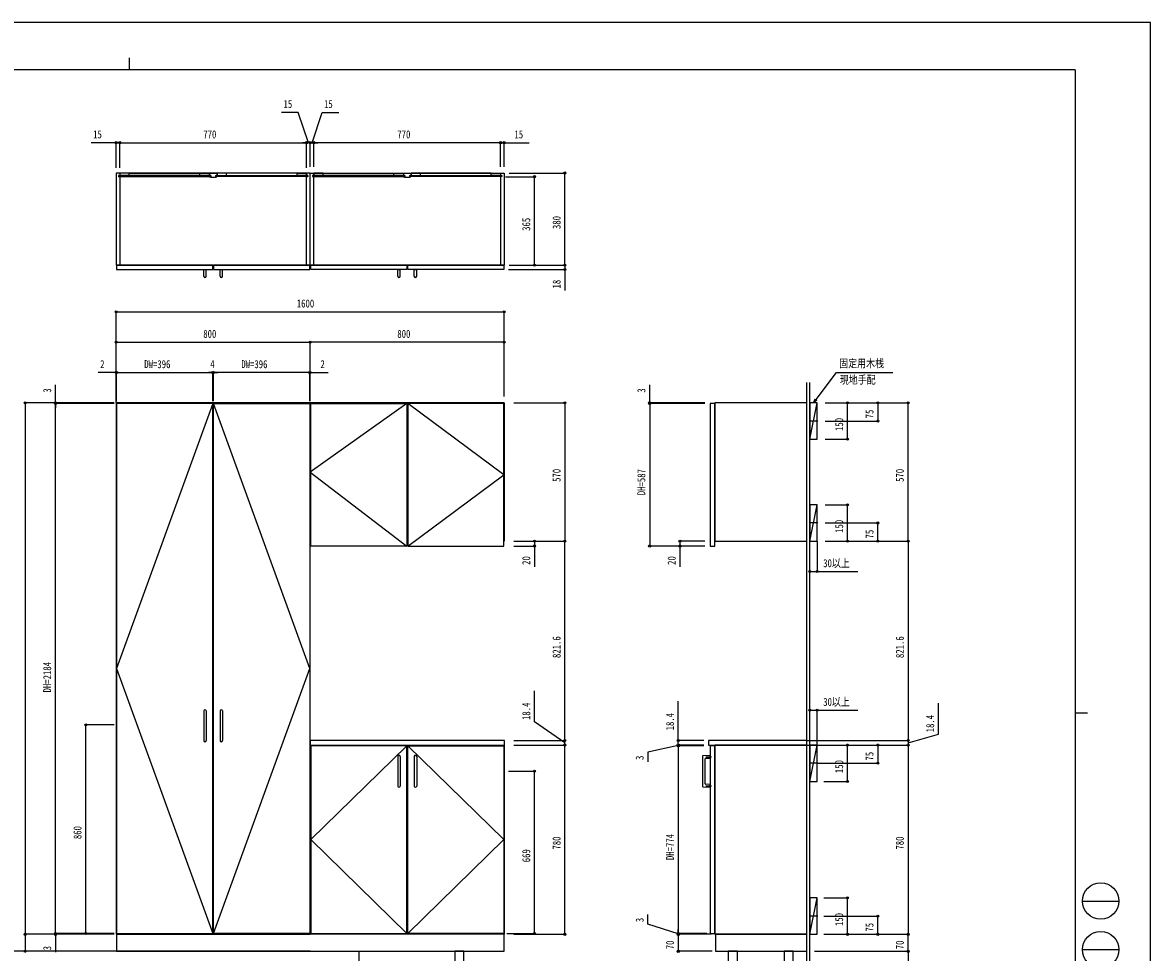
# Model space of a CAD drawing. Units: millimetres, scale not verified. Extents: x -4205 to 4205, y -2970 to 2970.
# Drawn here: x -445 to 4205, y -862 to 2970 of the extents above; entities that cross this region are included whole.
import ezdxf
from ezdxf.enums import TextEntityAlignment as Align

# ---------------------------------------------------------------- set-up
doc = ezdxf.new("R2010")
doc.units = ezdxf.units.MM
doc.header["$LTSCALE"] = 20
for name, color, linetype in [('0-2_YKK_11', 7, 'Continuous'), ('0-3_YKK_12', 2, 'Continuous'), ('0-4_YKK_13', 4, 'Continuous'), ('0-5_YKK_D', 6, 'Continuous'), ('0-6_YKK_ZWAK', 7, 'Continuous'), ('0-7_YSS_K', 3, 'Continuous')]:
    doc.layers.add(name, color=color, linetype=linetype)
doc.styles.add('ＭＳ ゴシック', font='')
doc.styles.get('ＭＳ ゴシック').set_extended_font_data('MS Gothic')

msp = doc.modelspace()

# ---------------------------------------------------------------- linework, layer by layer
at = {"layer": '0-2_YKK_11'}
msp.add_line((1143.03, 833.04), (1139.03, 833.04), dxfattribs=at)
at = {"layer": '0-3_YKK_12'}
for p, q in [((-43.98, 2340), (-48.98, 2340)), ((-48.98, 2340), (-48.98, 2335)), ((-43.98, 2335), (-48.98, 2335)), ((-43.98, 2350), (-43.98, 2340)), ((-43.98, 2335), (-43.98, 1970)), ((-4.98, 2350), (286.02, 2350)), ((326.02, 2350), (356.02, 2350)), ((326.02, 2350), (326.02, 2340)), ((326.02, 2340), (331.52, 2340)), ((326.02, 2335), (331.52, 2335)), ((326.02, 2335), (326.02, 2334)), ((326.02, 2334), (331.52, 2333)), ((331.52, 2340), (331.52, 2335)), ((331.52, 2333), (350.52, 2333)), ((350.52, 2340), (356.02, 2340)), ((350.52, 2340), (350.52, 2335)), ((350.52, 2335), (356.02, 2335)), ((350.52, 2333), (356.02, 2334)), ((356.02, 2350), (356.02, 2340)), ((356.02, 2335), (356.02, 2334)), ((687.02, 2350), (396.02, 2350)), ((726.02, 2340), (726.02, 2350)), ((731.52, 2340), (726.02, 2340)), ((726.02, 1970), (726.02, 2335)), ((731.52, 2335), (726.02, 2335)), ((731.52, 2335), (731.52, 2340)), ((756.02, 2339.5), (756.02, 2350)), ((756.02, 1970), (756.02, 2335.5)), ((795.02, 2350), (1086.02, 2350)), ((1126.02, 2350), (1156.02, 2350)), ((1126.02, 2350), (1126.02, 2340)), ((1126.02, 2340), (1131.52, 2340)), ((1126.02, 2335), (1131.52, 2335)), ((1126.02, 2335), (1126.02, 2334)), ((1126.02, 2334), (1131.52, 2333)), ((1131.52, 2340), (1131.52, 2335)), ((1131.52, 2333), (1150.52, 2333)), ((1150.52, 2340), (1156.02, 2340)), ((1150.52, 2340), (1150.52, 2335)), ((1150.52, 2335), (1156.02, 2335)), ((1150.52, 2333), (1156.02, 2334)), ((1156.02, 2350), (1156.02, 2340)), ((1156.02, 2335), (1156.02, 2334)), ((1487.02, 2350), (1196.02, 2350)), ((1526.02, 2350), (1526.02, 2339.5)), ((1526.02, 2335.5), (1526.02, 1970)), ((1541.02, 1403.04), (1541.02, 833.04)), ((2833.81, 1327.96), (2798.22, 1327.96)), ((2833.81, 907.96), (2798.22, 907.96)), ((741.02, 833.04), (743.03, 833.04)), ((1539.03, 833.04), (1541.02, 833.04)), ((2833.81, -82.04), (2798.22, -82.04)), ((2833.81, -712.04), (2798.22, -712.04))]:
    msp.add_line(p, q, dxfattribs=at)
for points in [[(-58.98, 1970), (741.02, 1970), (741.02, 2350), (-58.98, 2350)], [(-48.98, 2335.5), (330.02, 2335.5), (330.02, 2339.5), (-48.98, 2339.5)], [(-43.98, 2339.5), (-4.98, 2339.5), (-4.98, 2350), (-43.98, 2350)], [(325.02, 2339.5), (286.02, 2339.5), (286.02, 2350), (325.02, 2350)], [(731.02, 2335.5), (352.02, 2335.5), (352.02, 2339.5), (731.02, 2339.5)], [(357.02, 2339.5), (396.02, 2339.5), (396.02, 2350), (357.02, 2350)], [(726.02, 2339.5), (687.02, 2339.5), (687.02, 2350), (726.02, 2350)], [(1541.02, 1970), (741.02, 1970), (741.02, 2350), (1541.02, 2350)], [(751.02, 2335.5), (1130.02, 2335.5), (1130.02, 2339.5), (751.02, 2339.5)], [(756.02, 2339.5), (795.02, 2339.5), (795.02, 2350), (756.02, 2350)], [(1125.02, 2339.5), (1086.02, 2339.5), (1086.02, 2350), (1125.02, 2350)], [(1531.02, 2335.5), (1152.02, 2335.5), (1152.02, 2339.5), (1531.02, 2339.5)], [(1157.02, 2339.5), (1196.02, 2339.5), (1196.02, 2350), (1157.02, 2350)], [(1526.02, 2339.5), (1487.02, 2339.5), (1487.02, 2350), (1526.02, 2350)], [(-56.98, 1952), (339.02, 1952), (339.02, 1970), (-56.98, 1970)], [(343.02, 1952), (739.02, 1952), (739.02, 1970), (343.02, 1970)], [(1139.02, 1952), (743.02, 1952), (743.02, 1970), (1139.02, 1970)], [(1539.02, 1952), (1143.02, 1952), (1143.02, 1970), (1539.02, 1970)], [(-58.98, -786.96), (741.02, -786.96), (741.02, 1403.04), (-58.98, 1403.04)], [(-56.98, -783.96), (339.02, -783.96), (339.02, 1400.04), (-56.98, 1400.04)], [(739.02, -783.96), (343.02, -783.96), (343.02, 1400.04), (739.02, 1400.04)], [(1139.03, 813.04), (743.03, 813.04), (743.03, 1400.04), (1139.03, 1400.04)], [(1143.03, 813.04), (1539.03, 813.04), (1539.03, 1400.04), (1143.03, 1400.04)], [(2390.52, 812.96), (2408.52, 812.96), (2408.52, 1399.96), (2390.52, 1399.96)], [(2408.52, 832.96), (2788.52, 832.96), (2788.52, 1402.96), (2408.52, 1402.96)], [(741.02, -6.96), (1542.52, -6.96), (1542.52, 11.44), (741.02, 11.44)], [(2383.52, -7.04), (2788.52, -7.04), (2788.52, 11.36), (2383.52, 11.36)], [(1541.02, -786.96), (741.02, -786.96), (741.02, -6.96), (1541.02, -6.96)], [(743.02, -783.96), (1139.02, -783.96), (1139.02, -9.96), (743.02, -9.96)], [(1539.02, -783.96), (1143.02, -783.96), (1143.02, -9.96), (1539.02, -9.96)], [(2390.52, -784.04), (2408.52, -784.04), (2408.52, -10.04), (2390.52, -10.04)], [(2408.52, -787.04), (2788.52, -787.04), (2788.52, -7.04), (2408.52, -7.04)], [(-57.98, -856.96), (1540.02, -856.96), (1540.02, -786.96), (-57.98, -786.96)], [(2412.52, -857.04), (2788.52, -857.04), (2788.52, -787.04), (2412.52, -787.04)]]:
    msp.add_lwpolyline(points, close=True, dxfattribs=at)
for points in [[(339.02, 1400.04), (-56.98, 308.04), (339.02, -783.96)], [(343.02, -783.96), (739.02, 308.04), (343.02, 1400.04)], [(1541.02, 833.04), (1541.02, 1403.04), (741.02, 1403.04), (741.02, 833.04)], [(1139.03, 1400.04), (741.02, 1118.04), (1139.03, 813.04)], [(1143.03, 813.04), (1539.03, 1106.54), (1143.03, 1400.04)], [(1139.02, -783.96), (743.02, -396.96), (1139.02, -9.96)], [(1143.02, -9.96), (1539.02, -396.96), (1143.02, -783.96)]]:
    msp.add_lwpolyline(points, dxfattribs=at)
at = {"layer": '0-4_YKK_13'}
for p, q in [((302.02, 1952), (312.02, 1952)), ((302.02, 1924.34), (302.02, 1952)), ((312.02, 1924.34), (312.02, 1952)), ((370.02, 1952), (380.02, 1952)), ((370.02, 1924.34), (370.02, 1952)), ((380.02, 1924.34), (380.02, 1952)), ((1102.02, 1952), (1112.02, 1952)), ((1102.02, 1924.34), (1102.02, 1952)), ((1112.02, 1924.34), (1112.02, 1952)), ((1170.02, 1952), (1180.02, 1952)), ((1170.02, 1924.34), (1170.02, 1952)), ((1180.02, 1924.34), (1180.02, 1952)), ((302.02, 133.46), (302.02, 11.14)), ((312.02, 133.46), (312.02, 11.14)), ((370.02, 133.46), (370.02, 11.14)), ((380.02, 133.46), (380.02, 11.14)), ((1102.02, -53.8), (1102.02, -176.12)), ((1112.02, -53.8), (1112.02, -176.12)), ((1170.02, -53.8), (1170.02, -176.12)), ((1180.02, -53.8), (1180.02, -176.12)), ((2358.52, -52.63), (2358.52, -177.44)), ((2390.52, -49.53), (2359.94, -51.13)), ((2369.52, -166.53), (2369.52, -63.54)), ((2371.41, -61.54), (2390.52, -60.54)), ((2372.46, -55.04), (2395.61, -55.04)), ((2390.52, -60.54), (2390.52, -49.53)), ((2372.46, -175.04), (2395.61, -175.04))]:
    msp.add_line(p, q, dxfattribs=at)
msp.add_lwpolyline([(2359.94, -178.94), (2390.52, -180.54), (2390.52, -169.53), (2371.41, -168.53)], dxfattribs=at)
for points in [[(1337.02, -1134.96), (1375.02, -1134.96), (1375.02, -856.96), (1337.02, -856.96)], [(2464.52, -1135.04), (2502.52, -1135.04), (2502.52, -857.04), (2464.52, -857.04)], [(2694.52, -1135.04), (2732.52, -1135.04), (2732.52, -857.04), (2694.52, -857.04)]]:
    msp.add_lwpolyline(points, close=True, dxfattribs=at)
for centre, radius, start, end in [((307.02, 1925.05), 5.05, 188.0693, 351.9307), ((375.02, 1925.05), 5.05, 188.0693, 351.9307), ((1107.02, 1925.05), 5.05, 188.0693, 351.9307), ((1175.02, 1925.05), 5.05, 188.0693, 351.9307), ((307.02, 132.76), 5.05, 8.0102, 171.9898), ((375.02, 132.76), 5.05, 8.0102, 171.9898), ((307.02, 11.85), 5.05, 188.0102, 351.9898), ((375.02, 11.85), 5.05, 188.0102, 351.9898), ((1107.02, -54.51), 5.05, 8.0102, 171.9898), ((1175.02, -54.51), 5.05, 8.0102, 171.9898), ((2360.02, -52.63), 1.5, 92.7637, 180.21124), ((2371.52, -63.54), 2, 93.19527, 179.79522), ((1107.02, -175.42), 5.05, 188.0102, 351.9898), ((1175.02, -175.42), 5.05, 188.0102, 351.9898), ((2360.02, -177.44), 1.5, 179.7637, 267.21124), ((2371.52, -166.53), 2, 180.19527, 266.79522)]:
    msp.add_arc(centre, radius, start, end, dxfattribs=at)
at = {"layer": '0-5_YKK_D'}
for p, q in [((-58.98, 2475), (-161.78, 2475)), ((-58.98, 2371), (-58.98, 2476)), ((-43.98, 2475), (-58.98, 2475)), ((-43.98, 2371), (-43.98, 2476)), ((-43.98, 2371), (-43.98, 2476)), ((-43.98, 2475), (-26.98, 2475)), ((-43.98, 2475), (726.02, 2475)), ((726.02, 2475), (709.02, 2475)), ((741.02, 2475), (724.02, 2475)), ((726.02, 2376.1), (726.02, 2476)), ((726.02, 2371), (726.02, 2476)), ((741.02, 2475), (726.02, 2475)), ((741.02, 2475), (726.02, 2475)), ((741.02, 2376.1), (741.02, 2476)), ((741.02, 2376.1), (741.02, 2476)), ((756.02, 2475), (741.02, 2475)), ((756.02, 2475), (741.02, 2475)), ((741.02, 2475), (758.02, 2475)), ((756.02, 2376.1), (756.02, 2476)), ((756.02, 2376.1), (756.02, 2476)), ((1526.02, 2475), (756.02, 2475)), ((756.02, 2475), (773.02, 2475)), ((1526.02, 2475), (1509.02, 2475)), ((1526.02, 2376.1), (1526.02, 2476)), ((1526.02, 2376.1), (1526.02, 2476)), ((1526.02, 2475), (1541.02, 2475)), ((1541.02, 2376.1), (1541.02, 2476)), ((1541.02, 2475), (1643.82, 2475)), ((1546.02, 2335), (1667.02, 2335)), ((1561.02, 2350), (1792.02, 2350)), ((1666.02, 1970), (1666.02, 2335)), ((1791.02, 1970), (1791.02, 2350)), ((1561.02, 1970), (1792.02, 1970)), ((1561.02, 1970), (1792.02, 1970)), ((1561.02, 1970), (1667.02, 1970)), ((1559.02, 1952), (1792.02, 1952)), ((-58.98, 1404.04), (-58.98, 1779.04)), ((-58.98, 1778.04), (1541.02, 1778.04)), ((1541.02, 1429.27), (1541.02, 1779.04)), ((-58.98, 1410.04), (-58.98, 1654.04)), ((-58.98, 1653.04), (741.02, 1653.04)), ((741.02, 1429.27), (741.02, 1654.04)), ((741.02, 1410.04), (741.02, 1654.04)), ((1541.02, 1653.04), (741.02, 1653.04)), ((1541.02, 1429.27), (1541.02, 1654.04)), ((-58.98, 1528.04), (-132.98, 1528.04)), ((-58.98, 1410.04), (-58.98, 1529.04)), ((-56.98, 1528.04), (-58.98, 1528.04)), ((-56.98, 1410.04), (-56.98, 1529.04)), ((-56.98, 1410.04), (-56.98, 1529.04)), ((-56.98, 1528.04), (-39.98, 1528.04)), ((-56.98, 1528.04), (339.02, 1528.04)), ((339.02, 1528.04), (322.02, 1528.04)), ((339.02, 1410.04), (339.02, 1529.04)), ((339.02, 1410.04), (339.02, 1529.04)), ((343.02, 1528.04), (339.02, 1528.04)), ((343.02, 1410.04), (343.02, 1529.04)), ((343.02, 1410.04), (343.02, 1529.04)), ((343.02, 1528.04), (360.02, 1528.04)), ((739.02, 1528.04), (343.02, 1528.04)), ((739.02, 1528.04), (722.02, 1528.04)), ((739.02, 1410.04), (739.02, 1529.04)), ((739.02, 1410.04), (739.02, 1529.04)), ((739.02, 1528.04), (741.02, 1528.04)), ((741.02, 1410.04), (741.02, 1529.04)), ((741.02, 1528.04), (815.02, 1528.04)), ((-308.98, 1403.04), (-308.98, 1477.04)), ((2140.52, 1402.96), (2140.52, 1476.96)), ((-66.98, 1403.04), (-434.98, 1403.04)), ((-433.98, 1403.04), (-433.98, -786.96)), ((-66.98, 1403.04), (-309.98, 1403.04)), ((-66.98, 1400.04), (-309.98, 1400.04)), ((-66.98, 1400.04), (-309.98, 1400.04)), ((-308.98, 1400.04), (-308.98, 1403.04)), ((-308.98, -783.96), (-308.98, 1400.04)), ((-308.98, 1400.04), (-308.98, 1383.04)), ((1580.82, 1403.04), (1792.02, 1403.04)), ((1791.02, 1403.04), (1791.02, 833.04)), ((2367.91, 1402.96), (2139.52, 1402.96)), ((2367.91, 1399.96), (2139.52, 1399.96)), ((2367.91, 1399.96), (2139.52, 1399.96)), ((2140.52, 1399.96), (2140.52, 1402.96)), ((2140.52, 1399.96), (2140.52, 1382.96)), ((2140.52, 1399.96), (2140.52, 812.96)), ((2863.7, 1402.96), (2957.02, 1402.96)), ((2863.7, 1402.96), (3082.02, 1402.96)), ((2863.7, 1402.96), (3207.02, 1402.96)), ((2956.02, 1252.96), (2956.02, 1402.96)), ((3081.02, 1402.96), (3081.02, 1327.96)), ((3206.02, 832.96), (3206.02, 1402.96)), ((2863.7, 1327.96), (3082.02, 1327.96)), ((2863.7, 1252.96), (2957.02, 1252.96)), ((2863.7, 982.96), (2957.02, 982.96)), ((2956.02, 832.96), (2956.02, 982.96)), ((2863.7, 907.96), (3082.02, 907.96)), ((3081.02, 832.96), (3081.02, 907.96)), ((1580.82, 833.04), (1667.02, 833.04)), ((1580.82, 833.04), (1792.02, 833.04)), ((1580.82, 833.04), (1792.02, 833.04)), ((1580.82, 813.04), (1667.02, 813.04)), ((1791.02, 11.44), (1791.02, 833.04)), ((2367.91, 812.96), (2139.52, 812.96)), ((2367.91, 832.96), (2264.52, 832.96)), ((2367.91, 812.96), (2264.52, 812.96)), ((2831.02, 831.96), (2831.02, 706.96)), ((2863.7, 832.96), (2957.02, 832.96)), ((2863.7, 832.96), (3082.02, 832.96)), ((2863.7, 832.96), (3207.02, 832.96)), ((2863.7, 832.96), (3207.02, 832.96)), ((3206.02, 832.96), (3206.02, 11.36)), ((2801.02, 138.87), (2801.02, 135.36)), ((2831.02, -6.04), (2831.02, 137.36)), ((-66.98, 76.04), (-184.98, 76.04)), ((-183.98, -783.96), (-183.98, 76.04)), ((1580.82, 11.44), (1792.02, 11.44)), ((1580.82, 11.44), (1792.02, 11.44)), ((1791.02, -6.96), (1791.02, 11.44)), ((2363.73, 11.36), (2257.52, 11.36)), ((2258.52, -7.04), (2258.52, 9.96)), ((2789.52, 11.36), (3207.02, 11.36)), ((2789.52, 11.36), (3207.02, 11.36)), ((3206.02, 11.36), (3206.02, -7.04)), ((1580.82, -6.96), (1792.02, -6.96)), ((1580.82, -6.96), (1792.02, -6.96)), ((1791.02, -786.96), (1791.02, -6.96)), ((2363.73, -7.04), (2257.52, -7.04)), ((2363.73, -7.04), (2257.52, -7.04)), ((2363.73, -10.04), (2257.52, -10.04)), ((2349.73, -10.04), (2257.52, -10.04)), ((2258.52, -7.04), (2258.52, -10.04)), ((2258.52, -7.04), (2258.52, -10.04)), ((2258.52, -10.04), (2258.52, -27.04)), ((2258.52, -10.04), (2258.52, -784.04)), ((2789.52, -7.04), (2957.02, -7.04)), ((2789.52, -7.04), (3207.02, -7.04)), ((2789.52, -7.04), (3082.02, -7.04)), ((2789.52, -7.04), (3207.02, -7.04)), ((2956.02, -157.04), (2956.02, -7.04)), ((3081.02, -7.04), (3081.02, -82.04)), ((3206.02, -7.04), (3206.02, -787.04)), ((2834.81, -82.04), (3082.02, -82.04)), ((1558.02, -114.96), (1667.02, -114.96)), ((1666.02, -783.96), (1666.02, -114.96)), ((2858.18, -157.04), (2957.02, -157.04)), ((2858.18, -637.04), (2957.02, -637.04)), ((2956.02, -787.04), (2956.02, -637.04)), ((2858.18, -712.04), (3082.02, -712.04)), ((3081.02, -787.04), (3081.02, -712.04)), ((-66.98, -786.96), (-434.98, -786.96)), ((-66.98, -786.96), (-434.98, -786.96)), ((-433.98, -786.96), (-433.98, -856.96)), ((-66.98, -783.96), (-309.98, -783.96)), ((-66.98, -783.96), (-309.98, -783.96)), ((-66.98, -786.96), (-309.98, -786.96)), ((-308.98, -783.96), (-308.98, -766.96)), ((-308.98, -783.96), (-308.98, -786.96)), ((-308.98, -786.96), (-308.98, -860.96)), ((-66.98, -783.96), (-184.98, -783.96)), ((1551.02, -783.96), (1667.02, -783.96)), ((1580.82, -786.96), (1792.02, -786.96)), ((2375.52, -784.04), (2257.52, -784.04)), ((2375.52, -784.04), (2257.52, -784.04)), ((2393.52, -787.04), (2257.52, -787.04)), ((2393.52, -787.04), (2257.52, -787.04)), ((2258.52, -784.04), (2258.52, -767.04)), ((2258.52, -784.04), (2258.52, -787.04)), ((2258.52, -784.04), (2258.52, -787.04)), ((2258.52, -787.04), (2258.52, -804.04)), ((2258.52, -787.04), (2258.52, -857.04)), ((2858.18, -787.04), (2957.02, -787.04)), ((2858.18, -787.04), (3207.02, -787.04)), ((2858.18, -787.04), (3082.02, -787.04)), ((2869.27, -787.04), (3207.02, -787.04)), ((3206.02, -857.04), (3206.02, -787.04)), ((2397.52, -857.04), (2257.52, -857.04)), ((2820.23, -857.04), (3207.02, -857.04)), ((2869.59, -857.04), (3207.02, -857.04)), ((3206.02, -857.04), (3206.02, -1155.04))]:
    msp.add_line(p, q, dxfattribs=at)
for points in [[(733.52, 2475), (691.99, 2600), (623.19, 2600)], [(748.52, 2475), (790.05, 2600), (858.85, 2600)], [(1791.02, 1970), (1791.02, 1952), (1791.02, 1866.2)], [(2816.02, 1402.96), (2826.29, 1416.51), (2910.84, 1527.96), (3143.08, 1527.96)], [(2829.92, 1413.75), (2816.02, 1402.96), (2822.66, 1419.26)], [(1666.02, 833.04), (1666.02, 813.04), (1666.02, 727.24)], [(2265.52, 832.96), (2265.52, 812.96), (2265.52, 727.16)], [(2801.02, 707.96), (2831.02, 707.96), (2998.42, 707.96)], [(1791.02, 2.24), (1666.02, 88.16), (1666.02, 216.96)], [(2258.52, -7.04), (2258.52, 11.36), (2258.52, 174.16)], [(3206.02, 2.16), (3331.02, 37.36), (3331.02, 166.16)], [(2801.02, 136.36), (2831.02, 136.36), (2998.42, 136.36)], [(2258.52, -8.54), (2133.52, -36.4), (2133.52, -76.4)], [(2258.52, -785.54), (2133.52, -744.88), (2133.52, -704.88)]]:
    msp.add_lwpolyline(points, dxfattribs=at)
for centre in [(-58.98, 2475), (-43.98, 2475), (-43.98, 2475), (726.02, 2475), (726.02, 2475), (741.02, 2475), (741.02, 2475), (756.02, 2475), (756.02, 2475), (1526.02, 2475), (1526.02, 2475), (1541.02, 2475), (1666.02, 2335), (1791.02, 2350), (1666.02, 1970), (1791.02, 1970), (1791.02, 1970), (1791.02, 1952), (-58.98, 1778.04), (1541.02, 1778.04), (-58.98, 1653.04), (741.02, 1653.04), (741.02, 1653.04), (1541.02, 1653.04), (-58.98, 1528.04), (-56.98, 1528.04), (-56.98, 1528.04), (339.02, 1528.04), (339.02, 1528.04), (343.02, 1528.04), (343.02, 1528.04), (739.02, 1528.04), (739.02, 1528.04), (741.02, 1528.04), (-433.98, 1403.04), (-308.98, 1403.04), (-308.98, 1400.04), (-308.98, 1400.04), (1791.02, 1403.04), (2140.52, 1402.96), (2140.52, 1399.96), (2140.52, 1399.96), (2956.02, 1402.96), (3081.02, 1402.96), (3206.02, 1402.96), (3081.02, 1327.96), (2956.02, 1252.96), (2956.02, 982.96), (3081.02, 907.96), (1666.02, 833.04), (1791.02, 833.04), (1791.02, 833.04), (2265.52, 832.96), (2956.02, 832.96), (3081.02, 832.96), (3206.02, 832.96), (3206.02, 832.96), (1666.02, 813.04), (2140.52, 812.96), (2265.52, 812.96), (2801.02, 707.96), (2831.02, 707.96), (2801.02, 136.36), (2831.02, 136.36), (-183.98, 76.04), (1791.02, 11.44), (1791.02, 11.44), (2258.52, 11.36), (3206.02, 11.36), (3206.02, 11.36), (1791.02, -6.96), (1791.02, -6.96), (2258.52, -7.04), (2258.52, -7.04), (2258.52, -10.04), (2258.52, -10.04), (2956.02, -7.04), (3081.02, -7.04), (3206.02, -7.04), (3206.02, -7.04), (3081.02, -82.04), (1666.02, -114.96), (2956.02, -157.04), (2956.02, -637.04), (3081.02, -712.04), (-433.98, -786.96), (-433.98, -786.96), (-308.98, -783.96), (-308.98, -783.96), (-308.98, -786.96), (-183.98, -783.96), (1666.02, -783.96), (1791.02, -786.96), (2258.52, -784.04), (2258.52, -784.04), (2258.52, -787.04), (2258.52, -787.04), (2956.02, -787.04), (3081.02, -787.04), (3206.02, -787.04), (3206.02, -787.04), (-433.98, -856.96), (2258.52, -857.04), (3206.02, -857.04), (3206.02, -857.04)]:
    msp.add_circle(centre, 4.25, dxfattribs=at)
at = {"layer": '0-6_YKK_ZWAK'}
for p, q in [((-4.98, 2825), (-4.98, 2775)), ((3895.02, 2775), (-3904.98, 2775)), ((3895.02, 2775), (3895.02, -2525)), ((3895.02, 125), (3945.02, 125)), ((3925.02, -650), (4075.02, -650)), ((3925.02, -850), (4075.02, -850))]:
    msp.add_line(p, q, dxfattribs=at)
msp.add_lwpolyline([(-4205, -2970), (4205, -2970), (4205, 2970), (-4205, 2970)], close=True, dxfattribs=at)
for centre in [(4000.02, -650), (4000.02, -850)]:
    msp.add_circle(centre, 75, dxfattribs=at)
at = {"layer": '0-7_YSS_K'}
for p, q in [((2788.52, -1155.04), (2788.52, 1486.77)), ((2801.02, -1155.04), (2801.02, 1486.77)), ((2801.02, 1252.96), (2831.02, 1402.96)), ((2801.02, 832.96), (2831.02, 982.96)), ((2801.02, -157.04), (2831.02, -7.04)), ((2801.02, -787.04), (2831.02, -637.04)), ((741.02, -856.96), (-1406.98, -856.96)), ((941.02, -856.96), (941.02, -1154.96))]:
    msp.add_line(p, q, dxfattribs=at)
for points in [[(2801.02, 1252.96), (2831.02, 1252.96), (2831.02, 1402.96), (2801.02, 1402.96)], [(2801.02, 832.96), (2831.02, 832.96), (2831.02, 982.96), (2801.02, 982.96)], [(2801.02, -157.04), (2831.02, -157.04), (2831.02, -7.04), (2801.02, -7.04)], [(2801.02, -787.04), (2831.02, -787.04), (2831.02, -637.04), (2801.02, -637.04)]]:
    msp.add_lwpolyline(points, close=True, dxfattribs=at)

# ---------------------------------------------------------------- texts
at = {"layer": '0-5_YKK_D', "style": 'ＭＳ ゴシック', "width": 0.8}
for s, p in [('15', (631.19, 2608)), ('15', (798.05, 2608)), ('15', (-153.78, 2483)), ('770', (300.22, 2483)), ('770', (1100.22, 2483)), ('15', (1583.02, 2483)), ('1600', (685.82, 1786.04)), ('800', (300.22, 1661.04)), ('800', (1100.22, 1661.04)), ('固定用木桟', (2922.11, 1539.17)), ('2', (-124.98, 1536.04)), ('DW=396', (57.02, 1536.04)), ('4', (329.02, 1536.04)), ('DW=396', (457.02, 1536.04)), ('2', (783.02, 1536.04)), ('現地手配', (2924.51, 1471.67)), ('30以上', (2856.02, 715.96)), ('30以上', (2856.02, 144.36))]:
    msp.add_text(s, height=32.99, dxfattribs=at).set_placement(p, align=Align.BOTTOM_LEFT)
for s, p in [('365', (1658.02, 2111.7)), ('380', (1783.02, 2119.2)), ('18', (1783.02, 1874.2)), ('3', (-316.98, 1445.04)), ('3', (2132.52, 1444.96)), ('75', (3073.02, 1339.06)), ('150', (2948.02, 1287.16)), ('570', (1783.02, 1077.24)), ('DH=587', (2132.52, 1022.46)), ('570', (3198.02, 1077.16)), ('150', (2948.02, 867.16)), ('75', (3073.02, 844.06)), ('20', (1658.02, 735.24)), ('20', (2257.52, 735.16)), ('821.6', (1783.02, 351.44)), ('821.6', (3198.02, 351.36)), ('DH=2184', (-316.98, 209.64)), ('18.4', (1658.02, 96.16)), ('18.4', (2250.52, 53.36)), ('18.4', (3323.02, 45.36)), ('75', (3073.02, -70.94)), ('3', (2125.52, -68.4)), ('150', (2948.02, -122.84)), ('860', (-191.98, -394.76)), ('780', (1783.02, -437.76)), ('DH=774', (2250.52, -481.04)), ('780', (3198.02, -437.84)), ('669', (1658.02, -490.26)), ('3', (2125.52, -736.88)), ('150', (2948.02, -752.84)), ('75', (3073.02, -775.94)), ('70', (2250.52, -848.44)), ('70', (3198.02, -848.44)), ('3', (-316.98, -852.96))]:
    msp.add_text(s, height=32.99, rotation=90, dxfattribs=at).set_placement(p, align=Align.BOTTOM_LEFT)

doc.saveas('drawing.dxf')
